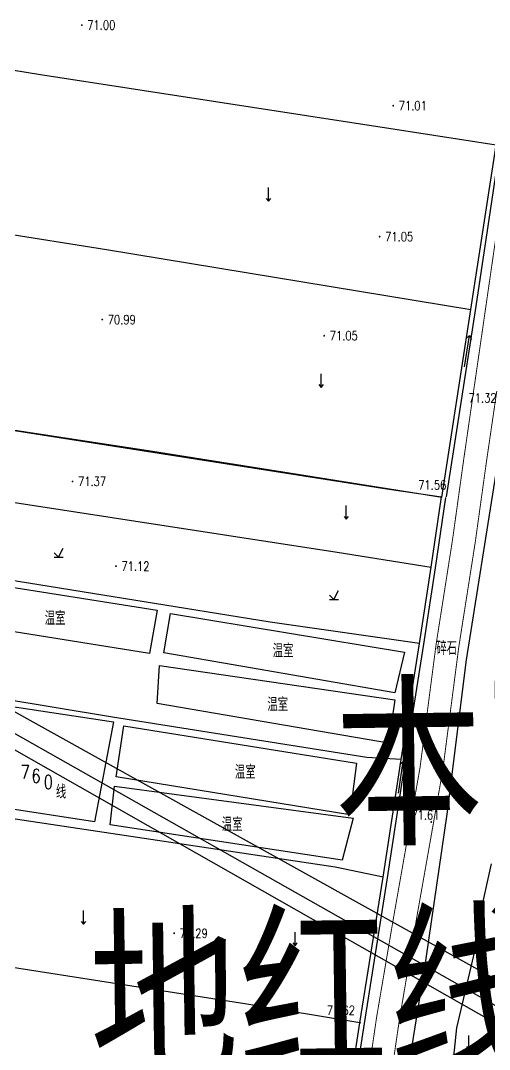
# Model space of a CAD drawing. Extents: x 10519 to 17598, y -625 to 2857.
# Drawn here: x 14051.4 to 14102.8, y 525.9 to 638.8 of the extents above; entities that cross this region are included whole.
import ezdxf
from ezdxf.enums import TextEntityAlignment as Align

# ---------------------------------------------------------------- set-up
doc = ezdxf.new("R2010")
doc.units = 0
doc.header["$MEASUREMENT"] = 0
doc.linetypes.add('X3', pattern=[5, 4, -1])
doc.layers.get('0').update_dxf_attribs({"linetype": 'CONTINUOUS'})
for name, color, linetype in [('0000原地形', 252, 'CONTINUOUS'), ('000道路名称', 6, 'CONTINUOUS'), ('GCD', 224, 'CONTINUOUS')]:
    doc.layers.add(name, color=color, linetype=linetype)
doc.styles.add('HZ', font='txt8.shx', dxfattribs={"width": 0.8, "bigfont": 'hz.shx'})
doc.styles.get("Standard").update_dxf_attribs({"font": 'txt8.shx', "width": 0.8, "bigfont": 'hz.shx'})
doc.styles.add('黑体', font='SIMHEI.TTF', dxfattribs={"width": 0.8})
doc.linetypes.add('10421', pattern='A,2,[150,AAA.SHX,S=1,R=0,X=0,Y=1],1e-11', length=2)

# ---------------------------------------------------------------- blocks, each defined once
blk = doc.blocks.new('GC200')
at = {"linetype": 'Continuous', "const_width": 0.2, "flags": 128}
blk.add_lwpolyline([(-0.1, 0, 1), (0.1, 0, 1)], format="xyb", close=True, dxfattribs=at)

msp = doc.modelspace()

# ---------------------------------------------------------------- linework, layer by layer
at = {"layer": '0000原地形', "linetype": 'Continuous'}
for p, q in [((14053.57, 632.86, 71.17), (14037.91, 635.33, 71.17)), ((14092.48, 626.86, 71.17), (14053.57, 632.86, 71.17)), ((14103.57, 625.12, 71.17), (14092.48, 626.86, 71.17)), ((14100.77, 607.11, 71.36), (14103.57, 625.12, 71.36)), ((14101.28, 606.99, 71.34), (14104.02, 625.03, 71.34)), ((14044.88, 616.22, 71.17), (14060.8, 613.67, 71.17)), ((14060.8, 613.67, 71.17), (14100.77, 607.11, 71.17)), ((13968.2, 608.87), (14259.78, 446.62)), ((14259.64, 442.29), (13967.94, 607.42)), ((14259.64, 442.29), (13967.94, 607.42)), ((14097.6, 586.47, 71.36), (14100.77, 607.11, 71.36)), ((14098.12, 586.53, 71.34), (14101.28, 606.99, 71.34)), ((14100.77, 607.11, 71.17), (14100.77, 607.11, 71.17)), ((14257.11, 441.43), (13968.26, 605.64)), ((14037.51, 595.89, 70.89), (14091.56, 587.43, 70.89)), ((14037.51, 595.89, 70.89), (14091.56, 587.43, 70.89)), ((14065.86, 591.51, 71.36), (14039.8, 595.48, 71.36)), ((14080.15, 589.23, 71.36), (14065.86, 591.51, 71.36)), ((14097.6, 586.47, 71.36), (14080.15, 589.23, 71.36)), ((14091.56, 587.43, 70.89), (14097.55, 586.55, 70.89)), ((14091.56, 587.43, 70.89), (14097.55, 586.55, 70.89)), ((14045.56, 586.72, 70.89), (14086.1, 580.47, 70.89)), ((14045.56, 586.72, 70.89), (14086.1, 580.47, 70.89)), ((14096.42, 578.83, 71.74), (14097.55, 586.55, 71.74)), ((14096.42, 578.83, 71.74), (14097.55, 586.55, 71.74)), ((14096.9, 578.76), (14098.03, 586.48)), ((14096.9, 578.76), (14098.03, 586.48)), ((14086.1, 580.47, 70.89), (14096.42, 578.83, 70.89)), ((14086.1, 580.47, 70.89), (14096.42, 578.83, 70.89)), ((14078.75, 572.79, 72.84), (14044.38, 578.32, 72.84)), ((14078.75, 572.79, 72.84), (14044.38, 578.32, 72.84)), ((14095.17, 570.46, 71.74), (14096.42, 578.83, 71.74)), ((14095.17, 570.46, 71.74), (14096.42, 578.83, 71.74)), ((14095.64, 570.38), (14096.9, 578.76)), ((14095.64, 570.38), (14096.9, 578.76)), ((14095.17, 570.46, 72.84), (14078.75, 572.79, 72.84)), ((14095.17, 570.46, 72.84), (14078.75, 572.79, 72.84)), ((14093.13, 557.73, 71.74), (14095.17, 570.46, 71.74)), ((14093.13, 557.73, 71.74), (14095.17, 570.46, 71.74)), ((14093.6, 557.66), (14095.64, 570.38)), ((14093.6, 557.66), (14095.64, 570.38)), ((14061.46, 562.38, 71.52), (14020.53, 569.13, 71.52)), ((14061.46, 562.38, 71.52), (14020.53, 569.13, 71.52)), ((14089.39, 557.93, 71.52), (14061.46, 562.38, 71.52)), ((14089.39, 557.93, 71.52), (14061.46, 562.38, 71.52)), ((14093.13, 557.73, 71.52), (14089.39, 557.93, 71.52)), ((14093.13, 557.73, 71.52), (14089.39, 557.93, 71.52)), ((14091.15, 544.8, 71.74), (14093.13, 557.73, 71.74)), ((14091.15, 544.8, 71.74), (14093.13, 557.73, 71.74)), ((14091.63, 544.73), (14093.6, 557.66)), ((14091.63, 544.73), (14093.6, 557.66)), ((14085.91, 545.92, 71.67), (14045.45, 551.97, 71.67)), ((14085.91, 545.92, 71.67), (14045.45, 551.97, 71.67)), ((14091.15, 544.8, 71.67), (14085.91, 545.92, 71.67)), ((14091.15, 544.8, 71.67), (14085.91, 545.92, 71.67)), ((14088.62, 528.84, 71.74), (14091.15, 544.8, 71.74)), ((14088.62, 528.84, 71.74), (14091.15, 544.8, 71.74)), ((14089.1, 528.76), (14091.63, 544.73)), ((14089.1, 528.76), (14091.63, 544.73)), ((14075.98, 530.92, 71.62), (14043.13, 536.03, 71.62)), ((14075.98, 530.92, 71.62), (14043.13, 536.03, 71.62)), ((14088.62, 528.84, 71.62), (14075.98, 530.92, 71.62)), ((14088.62, 528.84, 71.62), (14075.98, 530.92, 71.62)), ((14086.18, 513.12, 71.74), (14088.62, 528.84, 71.74)), ((14086.18, 513.12, 71.74), (14088.62, 528.84, 71.74)), ((14086.65, 513.04), (14089.1, 528.76)), ((14086.65, 513.04), (14089.1, 528.76))]:
    msp.add_line(p, q, dxfattribs=at)
at = {"layer": '0000原地形'}
for p, q in [((14078.57, 618.97), (14078.57, 620.47)), ((14078.32, 619.27), (14078.57, 618.97)), ((14078.57, 618.97), (14078.82, 619.27)), ((14100.09, 600.8), (14100.63, 604.26)), ((14100.63, 604.26), (14100.28, 603.9)), ((14100.63, 604.26), (14100.85, 603.81)), ((14084.37, 598.55), (14084.37, 600.05)), ((14084.12, 598.85), (14084.37, 598.55)), ((14084.37, 598.55), (14084.62, 598.85)), ((14087.12, 584.1), (14087.12, 585.6)), ((14087.12, 584.1), (14087.12, 585.6)), ((14086.87, 584.4), (14087.12, 584.1)), ((14086.87, 584.4), (14087.12, 584.1)), ((14087.12, 584.1), (14087.37, 584.4)), ((14087.12, 584.1), (14087.37, 584.4)), ((14055.05, 580.41), (14055.55, 579.91)), ((14055.05, 580.41), (14055.55, 579.91)), ((14055.55, 579.91), (14056.05, 580.91)), ((14055.55, 579.91), (14056.05, 580.91)), ((14055.05, 579.91), (14056.05, 579.91)), ((14055.05, 579.91), (14056.05, 579.91)), ((14085.26, 575.76), (14085.76, 575.26)), ((14085.26, 575.76), (14085.76, 575.26)), ((14085.76, 575.26), (14086.26, 576.26)), ((14085.76, 575.26), (14086.26, 576.26)), ((14085.26, 575.26), (14086.26, 575.26)), ((14085.26, 575.26), (14086.26, 575.26)), ((14092.83, 554.03), (14093.35, 557.49)), ((14092.83, 554.03), (14093.35, 557.49)), ((14093.35, 557.49), (14093, 557.13)), ((14093.35, 557.49), (14093, 557.13)), ((14093.35, 557.49), (14093.57, 557.05)), ((14093.35, 557.49), (14093.57, 557.05)), ((14058.28, 539.65), (14058.28, 541.15)), ((14058.28, 539.65), (14058.28, 541.15)), ((14058.03, 539.95), (14058.28, 539.65)), ((14058.03, 539.95), (14058.28, 539.65)), ((14058.28, 539.65), (14058.53, 539.95)), ((14058.28, 539.65), (14058.53, 539.95)), ((14081.49, 537.29), (14081.49, 538.79)), ((14081.49, 537.29), (14081.49, 538.79)), ((14081.24, 537.59), (14081.49, 537.29)), ((14081.24, 537.59), (14081.49, 537.29)), ((14081.49, 537.29), (14081.74, 537.59)), ((14081.49, 537.29), (14081.74, 537.59)), ((14100.56, 525.92), (14100.56, 527.42)), ((14100.31, 526.22), (14100.56, 525.92)), ((14100.56, 525.92), (14100.81, 526.22))]:
    msp.add_line(p, q, dxfattribs=at)
at = {"layer": '0000原地形', "linetype": '10421'}
for p, q in [((14103.52, 589.12), (14100.27, 568.64)), ((14100.27, 568.64), (14098.16, 551.72)), ((14098.16, 551.72), (14095.83, 535.89)), ((14101.99, 541.48), (14103.05, 546.26)), ((14101.26, 536.84), (14101.99, 541.48)), ((14099.26, 528.27), (14101.26, 536.84)), ((14095.83, 535.89), (14093.82, 523.3)), ((14098.74, 523.38), (14099.26, 528.27))]:
    msp.add_line(p, q, dxfattribs=at)
at = {"layer": '0000原地形', "linetype": 'X3', "const_width": 0.1, "flags": 128}
msp.add_lwpolyline([(14063.55, 356.84), (14074.4, 425.86), (14075.84, 435.77), (14078.32, 448.57), (14083.68, 484.12), (14085.46, 496.09), (14087.94, 512.27), (14090.45, 529.47), (14092.32, 540.47), (14095.21, 556.83), (14096.98, 570.39), (14098.78, 581.86), (14100, 590.62), (14104.96, 624.86)], dxfattribs=at)
at = {"layer": '0000原地形', "linetype": 'Continuous', "const_width": 0.1, "elevation": 71.7, "flags": 128}
msp.add_lwpolyline([(14066.02, 356.38), (14076.88, 425.5), (14078.32, 435.35), (14080.79, 448.15), (14086.16, 483.75), (14087.94, 495.71), (14090.42, 511.9), (14092.93, 529.07), (14094.79, 540.05), (14097.69, 556.45), (14099.46, 570.04), (14101.26, 581.49), (14102.48, 590.27), (14107.55, 624.88)], dxfattribs=at)
at = {"layer": '0000原地形', "linetype": 'Continuous', "flags": 128}
for points, elevation in [([(14066.38, 574.12), (14065.53, 569.34), (14041.98, 573.11), (14042.54, 577.86)], 71.09), ([(14066.38, 574.12), (14065.53, 569.34), (14041.98, 573.11), (14042.54, 577.86)], 71.09), ([(14093.49, 569.51), (14092.44, 565.04), (14067.09, 569.41), (14067.81, 573.75)], 72.66), ([(14093.49, 569.51), (14092.44, 565.04), (14067.09, 569.41), (14067.81, 573.75)], 72.66), ([(14061.56, 561.84), (14059.48, 550.87), (14019.76, 556.98), (14021.68, 567.9)], 73.25), ([(14061.56, 561.84), (14059.48, 550.87), (14019.76, 556.98), (14021.68, 567.9)], 73.25), ([(14092.45, 564.26), (14091.74, 559.52), (14066.37, 563.87), (14066.63, 568.04)], 72.93), ([(14092.45, 564.26), (14091.74, 559.52), (14066.37, 563.87), (14066.63, 568.04)], 72.93), ([(14062.71, 561.43), (14088.25, 557.32), (14087.49, 551.65), (14061.88, 555.82)], 71.28), ([(14062.71, 561.43), (14088.25, 557.32), (14087.49, 551.65), (14061.88, 555.82)], 71.28), ([(14061.7, 554.8), (14087.87, 551.28), (14086.65, 546.67), (14061.19, 550.54)], 72.17), ([(14061.7, 554.8), (14087.87, 551.28), (14086.65, 546.67), (14061.19, 550.54)], 72.17)]:
    msp.add_lwpolyline(points, close=True, dxfattribs=dict(at, elevation=elevation))

# ---------------------------------------------------------------- block references
at = {"layer": 'GCD', "linetype": 'Continuous'}
ref = msp.add_blockref('GC200', (14058.09, 638.3, 71), dxfattribs=dict(at, xscale=0.5, yscale=0.5, zscale=0.5))
ref.add_attrib('height', '71.00', dxfattribs={"linetype": 'Continuous', "height": 1, "style": 'HZ', "width": 0.8}).set_placement((14058.69, 638.3, 71), align=Align.MIDDLE_LEFT)
ref = msp.add_blockref('GC200', (14092.27, 629.46, 71.01), dxfattribs=dict(at, xscale=0.5, yscale=0.5, zscale=0.5))
ref.add_attrib('height', '71.01', dxfattribs={"linetype": 'Continuous', "height": 1, "style": 'HZ', "width": 0.8}).set_placement((14092.87, 629.46, 71.01), align=Align.MIDDLE_LEFT)
ref = msp.add_blockref('GC200', (14090.78, 615.09, 71.05), dxfattribs=dict(at, xscale=0.5, yscale=0.5, zscale=0.5))
ref.add_attrib('height', '71.05', dxfattribs={"linetype": 'Continuous', "height": 1, "style": 'HZ', "width": 0.8}).set_placement((14091.38, 615.09, 71.05), align=Align.MIDDLE_LEFT)
ref = msp.add_blockref('GC200', (14060.34, 605.99, 70.99), dxfattribs=dict(at, xscale=0.5, yscale=0.5, zscale=0.5))
ref.add_attrib('height', '70.99', dxfattribs={"linetype": 'Continuous', "height": 1, "style": 'HZ', "width": 0.8}).set_placement((14060.94, 605.99, 70.99), align=Align.MIDDLE_LEFT)
ref = msp.add_blockref('GC200', (14084.7, 604.22, 71.05), dxfattribs=dict(at, xscale=0.5, yscale=0.5, zscale=0.5))
ref.add_attrib('height', '71.05', dxfattribs={"linetype": 'Continuous', "height": 1, "style": 'HZ', "width": 0.8}).set_placement((14085.3, 604.22, 71.05), align=Align.MIDDLE_LEFT)
ref = msp.add_blockref('GC200', (14104.1, 596.92, 71.32), dxfattribs=dict(at, xscale=0.5, yscale=0.5, zscale=0.5))
ref.add_attrib('height', '71.32', dxfattribs={"linetype": 'Continuous', "height": 1, "style": 'HZ', "width": 0.8}).set_placement((14100.53, 597.39, 71.32), align=Align.MIDDLE_LEFT)
ref = msp.add_blockref('GC200', (14057.08, 588.23, 71.37), dxfattribs=dict(at, xscale=0.5, yscale=0.5, zscale=0.5))
ref.add_attrib('height', '71.37', dxfattribs={"linetype": 'Continuous', "height": 1, "style": 'HZ', "width": 0.8}).set_placement((14057.68, 588.23, 71.37), align=Align.MIDDLE_LEFT)
ref = msp.add_blockref('GC200', (14057.08, 588.23, 71.37), dxfattribs=dict(at, xscale=0.5, yscale=0.5, zscale=0.5))
ref.add_attrib('height', '71.37', dxfattribs={"linetype": 'Continuous', "height": 1, "style": 'HZ', "width": 0.8}).set_placement((14057.68, 588.23, 71.37), align=Align.MIDDLE_LEFT)
ref = msp.add_blockref('GC200', (14097.55, 586.55, 71.56), dxfattribs=dict(at, xscale=0.5, yscale=0.5, zscale=0.5))
ref.add_attrib('height', '71.56', dxfattribs={"linetype": 'Continuous', "height": 1, "style": 'HZ', "width": 0.8}).set_placement((14095.01, 587.85, 71.56), align=Align.MIDDLE_LEFT)
ref = msp.add_blockref('GC200', (14097.55, 586.55, 71.56), dxfattribs=dict(at, xscale=0.5, yscale=0.5, zscale=0.5))
ref.add_attrib('height', '71.56', dxfattribs={"linetype": 'Continuous', "height": 1, "style": 'HZ', "width": 0.8}).set_placement((14095.01, 587.85, 71.56), align=Align.MIDDLE_LEFT)
ref = msp.add_blockref('GC200', (14061.84, 578.93, 71.12), dxfattribs=dict(at, xscale=0.5, yscale=0.5, zscale=0.5))
ref.add_attrib('height', '71.12', dxfattribs={"linetype": 'Continuous', "height": 1, "style": 'HZ', "width": 0.8}).set_placement((14062.44, 578.93, 71.12), align=Align.MIDDLE_LEFT)
ref = msp.add_blockref('GC200', (14061.84, 578.93, 71.12), dxfattribs=dict(at, xscale=0.5, yscale=0.5, zscale=0.5))
ref.add_attrib('height', '71.12', dxfattribs={"linetype": 'Continuous', "height": 1, "style": 'HZ', "width": 0.8}).set_placement((14062.44, 578.93, 71.12), align=Align.MIDDLE_LEFT)
ref = msp.add_blockref('GC200', (14096.44, 550.86, 71.61), dxfattribs=dict(at, xscale=0.5, yscale=0.5, zscale=0.5))
ref.add_attrib('height', '71.61', dxfattribs={"linetype": 'Continuous', "height": 1, "style": 'HZ', "width": 0.8}).set_placement((14094.26, 551.64, 71.61), align=Align.MIDDLE_LEFT)
ref = msp.add_blockref('GC200', (14068.23, 538.65, 71.29), dxfattribs=dict(at, xscale=0.5, yscale=0.5, zscale=0.5))
ref.add_attrib('height', '71.29', dxfattribs={"linetype": 'Continuous', "height": 1, "style": 'HZ', "width": 0.8}).set_placement((14068.83, 538.65, 71.29), align=Align.MIDDLE_LEFT)
ref = msp.add_blockref('GC200', (14068.23, 538.65, 71.29), dxfattribs=dict(at, xscale=0.5, yscale=0.5, zscale=0.5))
ref.add_attrib('height', '71.29', dxfattribs={"linetype": 'Continuous', "height": 1, "style": 'HZ', "width": 0.8}).set_placement((14068.83, 538.65, 71.29), align=Align.MIDDLE_LEFT)
ref = msp.add_blockref('GC200', (14088.62, 528.84, 71.62), dxfattribs=dict(at, xscale=0.5, yscale=0.5, zscale=0.5))
ref.add_attrib('height', '71.62', dxfattribs={"linetype": 'Continuous', "height": 1, "style": 'HZ', "width": 0.8}).set_placement((14084.98, 530.19, 71.62), align=Align.MIDDLE_LEFT)
ref = msp.add_blockref('GC200', (14088.62, 528.84, 71.62), dxfattribs=dict(at, xscale=0.5, yscale=0.5, zscale=0.5))
ref.add_attrib('height', '71.62', dxfattribs={"linetype": 'Continuous', "height": 1, "style": 'HZ', "width": 0.8}).set_placement((14084.98, 530.19, 71.62), align=Align.MIDDLE_LEFT)

# ---------------------------------------------------------------- texts
at = {"layer": '0000原地形', "linetype": 'Continuous', "width": 0.8}
for s, p in [('温室', (14055.16, 573.31)), ('温室', (14055.16, 573.31)), ('温室', (14080.18, 569.74)), ('温室', (14080.18, 569.74)), ('碎石', (14098.14, 570.01)), ('温室', (14079.59, 563.85)), ('温室', (14079.59, 563.85)), ('温室', (14076.03, 556.43)), ('温室', (14076.03, 556.43)), ('温室', (14074.59, 550.69)), ('温室', (14074.59, 550.69))]:
    msp.add_text(s, height=1.5, dxfattribs=at).set_placement(p, align=Align.MIDDLE)
for s, p in [('7', (14051.37, 555.58)), ('6', (14052.56, 555.17)), ('0', (14053.91, 554.49)), ('线', (14055.25, 553.43))]:
    msp.add_text(s, height=1.5, dxfattribs=at).set_placement(p)
at = {"layer": '000道路名称', "color": 0, "insert": (14058.46, 564.43), "char_height": 12.5, "width": 276.8896, "attachment_point": 1, "rotation": 0.8095, "style": '黑体'}
msp.add_mtext('    {\\H1.2x;本图为花园街道2014-02号地块征地红线图。征地面积为139808平方米。\\P                              \\P                              \\P                    衢州市规划局\\P                二零一四年五月}', dxfattribs=at)

doc.saveas('drawing.dxf')
